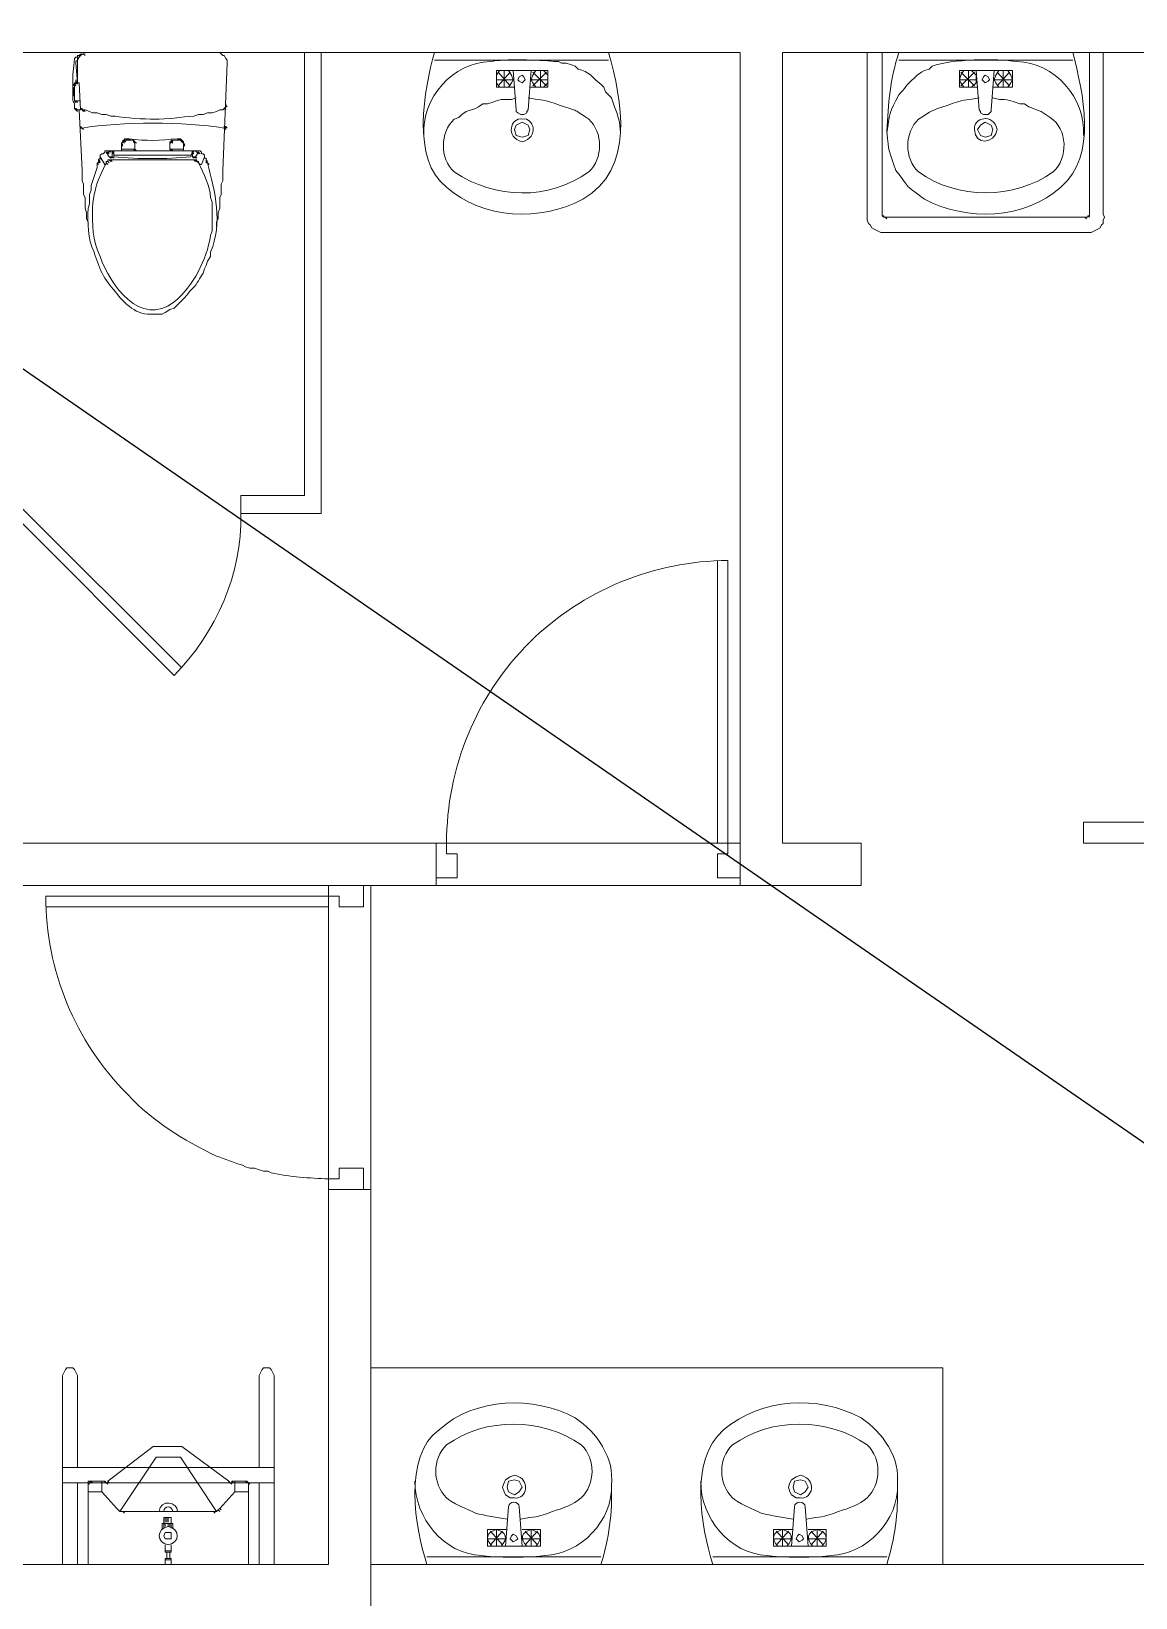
# Model space of a CAD drawing. Header units: millimetres. Extents: x -15161 to 10473752, y -72817 to 33960.
# Drawn here: x -1634.4 to -1325.3, y -22976.9 to -22538.2 of the extents above; entities that cross this region are included whole.
import ezdxf

# ---------------------------------------------------------------- set-up
doc = ezdxf.new("R2010")
doc.units = ezdxf.units.MM
doc.layers.add('PDF_幾何圖形', color=7, linetype='Continuous')

# ---------------------------------------------------------------- blocks, each defined once
blk = doc.blocks.new('建築底圖1140116')
at = {"layer": 'PDF_幾何圖形', "lineweight": 0}
for points in [[(-1203.98, -22532.3), (-1203.98, -22502.24), (-1192.13, -22502.24), (-1192.13, -22532.3), (-1192.13, -22777.45), (-1317.03, -22777.45), (-1317.03, -22765.59), (-1203.98, -22765.59), (-1203.98, -22544.15), (-1424.15, -22544.15), (-1424.15, -22765.59), (-1402.14, -22765.59), (-1402.14, -22777.45), (-1436.01, -22777.45), (-1436.01, -22544.15), (-1818.34, -22544.15)], [(-1622.31, -22545.85), (-1621.88, -22545.42), (-1621.46, -22545.42), (-1621.46, -22545), (-1621.03, -22545), (-1620.61, -22544.58), (-1619.76, -22544.58), (-1619.34, -22545)], [(-1621.03, -22545.42), (-1621.46, -22546.27), (-1621.46, -22552.62), (-1621.88, -22547.12), (-1621.88, -22546.69), (-1621.46, -22546.27), (-1621.46, -22545.85), (-1621.03, -22545.42), (-1621.03, -22545), (-1620.61, -22545), (-1620.19, -22544.58), (-1619.76, -22544.58)], [(-1582.51, -22592.85), (-1582.51, -22591.57), (-1582.08, -22590.73), (-1582.08, -22589.03), (-1581.66, -22587.76), (-1581.66, -22584.8), (-1581.24, -22583.95), (-1581.24, -22580.99), (-1580.81, -22580.14), (-1580.81, -22577.18), (-1579.54, -22547.12), (-1579.54, -22546.27), (-1579.96, -22545.85), (-1580.39, -22545), (-1580.81, -22545), (-1581.66, -22544.15), (-1582.08, -22544.15), (-1618.92, -22544.15)], [(-1553.29, -22544.15), (-1553.29, -22673.29), (-1575.73, -22673.29), (-1575.73, -22668.21), (-1557.95, -22668.21), (-1557.95, -22544.15)], [(-1521.54, -22544.15), (-1472.84, -22544.15)], [(-1472.84, -22546.27), (-1521.54, -22546.27)], [(-1400.44, -22544.15), (-1400.44, -22591.15), (-1400.02, -22592), (-1399.6, -22592.42), (-1399.17, -22593.27), (-1398.33, -22593.69), (-1396.63, -22594.54), (-1337.78, -22594.54), (-1336.09, -22593.69), (-1335.24, -22593.27), (-1334.81, -22592.42), (-1334.39, -22592), (-1334.39, -22591.15), (-1333.97, -22590.3), (-1334.39, -22589.46), (-1334.39, -22544.15)], [(-1396.21, -22544.15), (-1396.21, -22589.88), (-1395.78, -22590.3)], [(-1342.86, -22544.15), (-1391.55, -22544.15)], [(-1391.55, -22546.27), (-1342.86, -22546.27)], [(-1338.63, -22589.88), (-1338.2, -22589.88), (-1338.2, -22544.15)], [(-1494.86, -22553.89), (-1489.78, -22553.89), (-1489.78, -22549.23), (-1504.18, -22549.23), (-1504.18, -22553.89), (-1499.1, -22553.89)], [(-1500.37, -22553.47), (-1503.75, -22549.66)], [(-1503.75, -22553.47), (-1500.37, -22549.66)], [(-1502.06, -22549.23), (-1502.06, -22553.89)], [(-1494.44, -22549.23), (-1495.28, -22560.24), (-1495.71, -22560.67), (-1495.71, -22561.09), (-1496.55, -22561.51), (-1497.4, -22561.51), (-1498.25, -22561.09), (-1498.67, -22560.67), (-1498.67, -22560.24), (-1499.52, -22549.23)], [(-1490.2, -22553.47), (-1494.01, -22549.66)], [(-1494.01, -22553.47), (-1490.2, -22549.66)], [(-1491.9, -22549.23), (-1491.9, -22553.89)], [(-1488.09, -22546.69), (-1486.82, -22546.69), (-1485.97, -22547.12), (-1484.7, -22547.12), (-1483.43, -22547.54), (-1482.16, -22547.96), (-1481.31, -22548.81)], [(-1387.32, -22551.35), (-1386.47, -22550.5), (-1385.2, -22549.66), (-1384.35, -22549.23), (-1383.08, -22548.81), (-1382.24, -22547.96)], [(-1369.53, -22553.89), (-1374.61, -22553.89), (-1374.61, -22549.23), (-1359.8, -22549.23), (-1359.8, -22553.89), (-1365.3, -22553.89)], [(-1374.61, -22551.78), (-1369.96, -22551.78), (-1369.96, -22552.62), (-1371.23, -22553.89), (-1373.34, -22553.89), (-1374.19, -22552.62), (-1374.61, -22551.78), (-1374.19, -22550.5), (-1373.34, -22549.23), (-1371.23, -22549.23), (-1369.96, -22550.5), (-1369.96, -22551.78)], [(-1374.19, -22553.47), (-1370.38, -22549.66)], [(-1370.38, -22553.47), (-1374.19, -22549.66)], [(-1372.07, -22549.23), (-1372.07, -22553.89)], [(-1369.96, -22549.23), (-1369.11, -22560.24), (-1368.69, -22560.67), (-1368.69, -22561.09), (-1367.84, -22561.51), (-1366.57, -22561.51), (-1365.72, -22560.67), (-1365.72, -22560.24), (-1364.88, -22549.23)], [(-1364.03, -22553.47), (-1360.64, -22549.66)], [(-1360.64, -22553.47), (-1364.03, -22549.66)], [(-1362.34, -22549.23), (-1362.34, -22553.89)], [(-1622.73, -22553.89), (-1622.73, -22553.05), (-1622.31, -22553.47), (-1622.73, -22553.05), (-1622.31, -22553.05), (-1621.88, -22553.47)], [(-1622.73, -22554.32), (-1622.73, -22553.89), (-1622.31, -22554.32)], [(-1622.73, -22554.74), (-1622.73, -22554.32), (-1622.31, -22554.74)], [(-1622.73, -22555.59), (-1622.73, -22555.16), (-1622.31, -22555.59), (-1622.73, -22555.16), (-1622.73, -22554.74), (-1622.31, -22555.16)], [(-1622.31, -22552.62), (-1621.03, -22552.62), (-1620.61, -22560.24), (-1621.88, -22560.24), (-1621.46, -22560.67), (-1621.88, -22560.24), (-1621.88, -22559.82), (-1621.46, -22560.24)], [(-1621.88, -22553.05), (-1622.31, -22552.62), (-1622.31, -22553.05), (-1621.88, -22553.47), (-1622.31, -22553.05), (-1622.31, -22557.28), (-1622.31, -22557.7), (-1621.88, -22558.13)], [(-1621.88, -22552.2), (-1621.88, -22551.78)], [(-1621.46, -22552.62), (-1621.88, -22552.2), (-1621.46, -22552.62), (-1621.88, -22552.2), (-1621.88, -22552.62), (-1621.46, -22553.05)], [(-1499.52, -22551.78), (-1504.18, -22551.78)], [(-1489.78, -22551.78), (-1494.44, -22551.78)], [(-1474.96, -22553.05), (-1474.11, -22553.89), (-1473.69, -22555.16), (-1472, -22556.86), (-1471.15, -22559.4)], [(-1364.88, -22551.78), (-1359.8, -22551.78)], [(-1622.31, -22556.01), (-1622.73, -22555.59), (-1622.31, -22556.01), (-1622.73, -22555.59), (-1622.73, -22556.01), (-1622.31, -22556.43)], [(-1621.88, -22557.7), (-1622.31, -22557.7), (-1621.88, -22558.13), (-1622.31, -22557.7)], [(-1621.46, -22558.13), (-1621.88, -22557.7), (-1621.46, -22558.13), (-1621.88, -22557.7), (-1620.61, -22557.7)], [(-1580.39, -22559.82), (-1579.96, -22559.4), (-1579.96, -22558.97), (-1579.54, -22559.4)], [(-1579.96, -22558.97), (-1579.96, -22558.55)], [(-1516.03, -22562.78), (-1514.76, -22562.36), (-1513.91, -22561.51), (-1512.64, -22560.67), (-1510.1, -22559.82), (-1509.26, -22559.4), (-1507.99, -22558.55), (-1506.72, -22558.55), (-1505.45, -22558.13), (-1504.18, -22557.7), (-1502.91, -22557.28), (-1499.94, -22557.28), (-1498.67, -22556.86)], [(-1357.68, -22558.55), (-1356.41, -22558.55), (-1355.14, -22559.4), (-1353.87, -22559.82), (-1353.02, -22560.24), (-1351.75, -22560.67), (-1349.21, -22562.36)], [(-1621.88, -22559.82), (-1622.31, -22559.82), (-1621.88, -22560.24), (-1622.31, -22559.82), (-1621.88, -22560.24)], [(-1621.03, -22560.24), (-1620.19, -22577.18), (-1620.19, -22580.14), (-1619.76, -22580.99), (-1619.76, -22583.95), (-1619.34, -22584.8), (-1619.34, -22587.76), (-1618.92, -22589.03), (-1618.92, -22590.73), (-1618.49, -22591.57), (-1618.49, -22592.85)], [(-1619.76, -22560.67), (-1620.19, -22560.24), (-1620.19, -22559.82), (-1620.61, -22559.82), (-1620.19, -22560.24), (-1619.76, -22560.24), (-1619.34, -22560.67), (-1619.76, -22560.24), (-1619.34, -22560.24), (-1618.07, -22560.67), (-1617.22, -22561.09), (-1615.95, -22561.09), (-1614.68, -22561.51), (-1613.41, -22561.51), (-1612.14, -22561.94), (-1610.87, -22561.94)], [(-1588.86, -22561.94), (-1587.59, -22561.51), (-1586.32, -22561.51), (-1585.05, -22561.09), (-1583.78, -22561.09), (-1582.51, -22560.67), (-1581.66, -22560.24), (-1580.81, -22560.24), (-1580.39, -22559.82), (-1579.96, -22560.24)], [(-1620.19, -22565.32), (-1620.61, -22564.9), (-1620.19, -22565.32), (-1620.61, -22564.9), (-1620.19, -22565.32), (-1619.76, -22565.75)], [(-1607.91, -22568.29), (-1608.33, -22568.29), (-1608.33, -22568.71), (-1607.91, -22569.13), (-1608.33, -22568.71), (-1608.76, -22568.71), (-1608.33, -22569.13)], [(-1607.49, -22568.71), (-1607.91, -22568.29), (-1607.49, -22568.71), (-1607.91, -22568.29), (-1607.49, -22568.29), (-1607.06, -22568.71), (-1607.49, -22568.29), (-1607.06, -22568.71), (-1607.49, -22568.29), (-1607.06, -22568.29), (-1606.64, -22568.71)], [(-1592.67, -22568.29), (-1593.09, -22568.29), (-1592.67, -22568.71), (-1592.67, -22568.29), (-1592.24, -22568.71), (-1595.21, -22568.71)], [(-1593.09, -22568.29), (-1593.51, -22568.29), (-1593.09, -22568.71), (-1593.51, -22568.29), (-1593.09, -22568.71), (-1593.51, -22568.29)], [(-1579.96, -22565.32), (-1580.39, -22564.9), (-1579.96, -22565.32), (-1580.39, -22564.9), (-1579.96, -22564.9), (-1579.54, -22565.32)], [(-1580.39, -22564.9), (-1580.39, -22565.32), (-1579.96, -22565.75)], [(-1609.18, -22571.68), (-1613.84, -22571.68), (-1613.84, -22572.1), (-1614.26, -22572.52), (-1614.68, -22572.52), (-1615.11, -22572.95), (-1615.11, -22573.79), (-1614.68, -22574.22)], [(-1613.41, -22572.1), (-1612.57, -22573.37), (-1612.14, -22573.79), (-1612.57, -22573.37), (-1612.14, -22573.79), (-1612.57, -22573.37), (-1612.14, -22573.79), (-1612.57, -22573.37), (-1612.14, -22573.79), (-1612.57, -22573.37), (-1612.14, -22573.79), (-1612.57, -22573.37), (-1612.14, -22573.37), (-1611.72, -22573.79), (-1612.14, -22573.37), (-1611.72, -22573.37), (-1611.3, -22573.79), (-1611.72, -22573.37), (-1611.3, -22573.79), (-1611.72, -22573.37), (-1611.3, -22573.79), (-1611.72, -22573.37), (-1611.3, -22573.79), (-1611.72, -22573.37), (-1611.3, -22573.79), (-1611.72, -22573.37), (-1611.72, -22572.1), (-1611.3, -22572.52), (-1611.72, -22572.1), (-1611.3, -22572.52)], [(-1612.99, -22572.1), (-1613.41, -22572.1), (-1612.99, -22572.52), (-1613.41, -22572.1), (-1612.99, -22572.52), (-1613.41, -22572.1), (-1612.99, -22572.52), (-1613.41, -22572.1), (-1612.99, -22572.52)], [(-1611.72, -22572.1), (-1611.72, -22571.68), (-1611.3, -22572.1), (-1611.72, -22571.68), (-1611.3, -22572.1), (-1611.72, -22571.68), (-1612.57, -22571.68), (-1612.14, -22572.1), (-1612.57, -22571.68), (-1612.57, -22572.1), (-1612.99, -22572.1), (-1612.57, -22572.52), (-1612.99, -22572.1), (-1612.57, -22572.52)], [(-1605.79, -22569.13), (-1605.79, -22568.71), (-1605.37, -22569.13), (-1605.79, -22568.71), (-1608.76, -22568.71), (-1608.76, -22569.13), (-1608.33, -22569.56), (-1608.76, -22569.13), (-1609.18, -22569.56), (-1608.76, -22569.98), (-1609.18, -22569.56), (-1609.18, -22569.98), (-1608.76, -22570.4)], [(-1609.18, -22569.98), (-1609.18, -22571.25), (-1605.79, -22571.25), (-1605.37, -22571.68), (-1605.79, -22571.25), (-1605.37, -22571.68), (-1605.79, -22571.25), (-1605.37, -22571.25), (-1604.95, -22571.68), (-1605.37, -22571.25), (-1605.37, -22569.13), (-1604.95, -22569.56), (-1605.37, -22569.13), (-1605.79, -22569.13), (-1605.37, -22569.56)], [(-1609.18, -22571.25), (-1609.18, -22571.68), (-1591.82, -22571.68), (-1591.82, -22571.25)], [(-1595.63, -22569.13), (-1595.21, -22569.13), (-1594.78, -22569.56), (-1595.21, -22569.13), (-1595.21, -22568.71), (-1594.78, -22569.13)], [(-1595.63, -22571.25), (-1595.63, -22569.13), (-1595.21, -22569.56)], [(-1595.21, -22571.68), (-1595.63, -22571.25), (-1595.21, -22571.25), (-1594.78, -22571.68), (-1595.21, -22571.25), (-1594.78, -22571.68), (-1595.21, -22571.25), (-1591.82, -22571.25), (-1591.82, -22569.98), (-1591.4, -22570.4)], [(-1591.82, -22569.98), (-1591.82, -22569.56), (-1591.4, -22569.98), (-1591.82, -22569.56)], [(-1591.82, -22571.68), (-1587.16, -22571.68), (-1586.74, -22572.1), (-1586.74, -22572.52), (-1586.32, -22572.52), (-1585.89, -22572.95), (-1585.89, -22573.79), (-1585.47, -22573.79), (-1585.47, -22574.22), (-1585.05, -22574.64)], [(-1588.43, -22571.68), (-1587.59, -22572.52), (-1588.01, -22572.1), (-1587.59, -22572.1), (-1587.16, -22572.52), (-1587.59, -22572.1), (-1587.16, -22572.52), (-1587.59, -22572.1), (-1587.16, -22572.52), (-1587.59, -22572.1), (-1587.16, -22572.52), (-1587.59, -22572.1), (-1588.43, -22573.37), (-1588.01, -22573.79), (-1588.43, -22573.37), (-1588.01, -22573.79), (-1588.43, -22573.37), (-1588.01, -22573.79), (-1588.43, -22573.37), (-1588.01, -22573.79), (-1588.43, -22573.37), (-1588.01, -22573.79), (-1588.43, -22573.37), (-1588.86, -22573.37), (-1588.43, -22573.79), (-1588.86, -22573.37), (-1589.28, -22573.37), (-1588.86, -22573.79), (-1589.28, -22573.37), (-1588.86, -22573.79), (-1589.28, -22573.37), (-1588.86, -22573.79), (-1589.28, -22573.37), (-1588.86, -22573.79), (-1589.28, -22573.37), (-1588.86, -22573.79), (-1589.28, -22573.37), (-1589.28, -22572.1), (-1588.86, -22572.52), (-1589.28, -22572.1), (-1588.86, -22572.52)], [(-1589.28, -22572.1), (-1589.28, -22571.68), (-1588.86, -22572.1), (-1589.28, -22571.68), (-1588.86, -22572.1), (-1589.28, -22571.68), (-1588.43, -22571.68), (-1588.01, -22572.1), (-1588.43, -22571.68), (-1588.01, -22572.1), (-1587.59, -22572.52)], [(-1615.53, -22574.64), (-1615.53, -22575.06), (-1615.95, -22575.06), (-1615.53, -22575.49), (-1615.95, -22575.06), (-1615.95, -22576.33), (-1617.65, -22581.41), (-1617.65, -22582.68), (-1618.07, -22583.95), (-1618.07, -22586.49), (-1618.49, -22587.76)], [(-1615.95, -22575.06), (-1615.53, -22575.49)], [(-1615.95, -22575.06), (-1615.53, -22575.49)], [(-1615.11, -22573.79), (-1615.53, -22574.22), (-1615.11, -22574.64)], [(-1615.53, -22574.22), (-1615.53, -22574.64), (-1615.11, -22575.06)], [(-1615.11, -22573.37), (-1613.84, -22575.49), (-1613.41, -22575.49)], [(-1612.99, -22574.64), (-1613.41, -22574.64), (-1613.41, -22575.06), (-1612.99, -22575.49)], [(-1612.57, -22574.22), (-1612.99, -22574.22), (-1612.99, -22574.64), (-1612.57, -22575.06)], [(-1612.14, -22574.22), (-1612.57, -22574.22), (-1612.14, -22574.64)], [(-1612.57, -22574.22), (-1612.14, -22574.64)], [(-1612.14, -22574.22), (-1611.72, -22574.64)], [(-1612.14, -22574.22), (-1611.72, -22574.64)], [(-1612.14, -22574.22), (-1611.72, -22574.64)], [(-1611.3, -22572.95), (-1589.7, -22572.95)], [(-1585.89, -22573.37), (-1586.74, -22575.49), (-1587.16, -22575.49), (-1587.59, -22575.06), (-1587.59, -22574.64), (-1588.01, -22574.64), (-1588.43, -22574.22), (-1588.86, -22574.22), (-1588.43, -22574.64), (-1588.86, -22574.22), (-1588.43, -22574.64), (-1588.86, -22574.22), (-1588.43, -22574.64), (-1588.86, -22574.22)], [(-1588.43, -22574.22), (-1588.01, -22574.22), (-1588.01, -22574.64), (-1587.59, -22575.06)], [(-1585.47, -22574.22), (-1585.47, -22574.64), (-1585.05, -22575.06), (-1584.62, -22575.49), (-1585.05, -22575.06), (-1585.47, -22575.06), (-1585.47, -22574.64)], [(-1585.05, -22575.06), (-1584.62, -22575.49)], [(-1585.05, -22575.06), (-1584.62, -22575.49)], [(-1584.2, -22584.8), (-1583.78, -22586.07), (-1583.78, -22594.12), (-1584.2, -22595.39)], [(-1396.21, -22589.88), (-1395.78, -22589.88), (-1395.78, -22590.3), (-1395.36, -22590.3), (-1394.94, -22590.73)], [(-1339.47, -22590.3), (-1338.63, -22590.3), (-1338.63, -22589.88), (-1338.2, -22590.3)], [(-1395.36, -22590.3), (-1339.47, -22590.3), (-1339.05, -22590.73)], [(-1586.32, -22605.97), (-1585.89, -22604.7), (-1585.47, -22603.85), (-1585.05, -22602.58), (-1584.2, -22601.31), (-1584.2, -22600.04)], [(-1600.29, -22617.4), (-1597.75, -22617.4), (-1596.9, -22616.98), (-1595.63, -22616.13), (-1594.36, -22615.71)], [(-1594.36, -22718.6), (-1639.66, -22673.29), (-1637.55, -22671.17), (-1592.24, -22716.48)], [(-1818.34, -22765.59), (-1509.26, -22765.59)], [(-1442.36, -22765.59), (-1521.11, -22765.59), (-1521.11, -22777.45), (-1436.01, -22777.45), (-1436.01, -22765.59), (-1439.4, -22765.59), (-1439.4, -22768.56), (-1442.36, -22768.56), (-1442.36, -22775.33), (-1436.01, -22775.33)], [(-1521.11, -22765.59), (-1518.15, -22765.59), (-1518.15, -22768.56), (-1515.18, -22768.56), (-1515.18, -22775.33), (-1521.11, -22775.33)], [(-1818.34, -22777.45), (-1509.26, -22777.45)], [(-1539.32, -22862.55), (-1539.32, -22777.45), (-1551.17, -22777.45), (-1551.17, -22780.41), (-1548.21, -22780.41), (-1548.21, -22783.38), (-1541.44, -22783.38), (-1541.44, -22777.45)], [(-1551.17, -22783.38), (-1551.17, -22862.55), (-1551.17, -22859.59), (-1548.21, -22859.59), (-1548.21, -22856.62), (-1541.44, -22856.62), (-1541.44, -22862.55)], [(-1575.31, -22855.78), (-1574.46, -22856.2), (-1573.19, -22856.62), (-1571.92, -22856.62), (-1570.65, -22857.05), (-1569.38, -22857.47), (-1568.11, -22857.47), (-1567.26, -22857.9)], [(-1818.34, -22949.35), (-1718.42, -22949.35), (-1718.42, -22967.56), (-1551.17, -22967.56), (-1551.17, -22862.55), (-1539.32, -22862.55), (-1539.32, -22979.41)], [(-1621.46, -22940.46), (-1621.46, -22914.63), (-1622.31, -22912.94), (-1622.73, -22912.51), (-1624.42, -22912.51), (-1624.85, -22912.94), (-1625.69, -22914.63), (-1625.69, -22967.56)], [(-1570.65, -22940.46), (-1570.65, -22914.63), (-1569.8, -22912.94), (-1569.38, -22912.51), (-1567.69, -22912.51), (-1567.26, -22912.94), (-1566.42, -22914.63), (-1566.42, -22967.56)], [(-1539.32, -22912.51), (-1379.27, -22912.51), (-1379.27, -22967.56)], [(-1577.85, -22944.69), (-1578.27, -22944.27), (-1578.27, -22944.69), (-1578.69, -22944.69), (-1579.12, -22944.27), (-1592.24, -22934.53), (-1600.29, -22934.53), (-1612.99, -22944.27)], [(-1566.42, -22940.46), (-1625.69, -22940.46)], [(-1610.45, -22951.89), (-1610.03, -22952.31), (-1609.6, -22952.74), (-1599.44, -22937.49), (-1592.67, -22937.49), (-1582.51, -22952.74)], [(-1625.69, -22944.69), (-1566.42, -22944.69)], [(-1621.46, -22967.56), (-1621.46, -22944.69)], [(-1618.07, -22944.27), (-1618.49, -22944.27), (-1618.49, -22944.69), (-1618.07, -22945.12), (-1618.49, -22944.69), (-1618.49, -22945.12), (-1618.49, -22967.56), (-1573.61, -22967.56), (-1573.61, -22945.12), (-1573.61, -22944.69), (-1573.19, -22945.12), (-1573.61, -22944.69), (-1574.04, -22944.27), (-1574.46, -22944.27), (-1574.04, -22944.69)], [(-1617.22, -22944.69), (-1617.65, -22944.27), (-1614.68, -22944.27), (-1614.68, -22947.23), (-1618.49, -22947.23)], [(-1617.65, -22944.27), (-1618.07, -22944.27), (-1617.65, -22944.69)], [(-1612.57, -22944.69), (-1612.99, -22944.27), (-1612.99, -22944.69), (-1613.41, -22944.69), (-1613.84, -22944.27), (-1614.68, -22944.27)], [(-1613.84, -22944.27), (-1613.84, -22944.69), (-1613.41, -22944.69), (-1612.99, -22945.12), (-1613.41, -22944.69)], [(-1579.12, -22944.27), (-1579.12, -22944.69), (-1578.69, -22944.69), (-1578.27, -22945.12), (-1578.69, -22944.69)], [(-1578.27, -22944.27), (-1577.42, -22944.27)], [(-1574.46, -22944.27), (-1577.42, -22944.27), (-1577.42, -22947.23), (-1573.61, -22947.23)], [(-1573.61, -22944.69), (-1574.04, -22944.27), (-1573.61, -22944.69)], [(-1570.65, -22967.56), (-1570.65, -22944.69)], [(-1499.1, -22942.58), (-1500.37, -22943), (-1501.64, -22943.85), (-1502.06, -22944.69), (-1502.48, -22945.96), (-1502.06, -22947.23), (-1501.64, -22948.08), (-1500.37, -22948.93), (-1499.1, -22948.93)], [(-1419.07, -22942.58), (-1420.34, -22943), (-1421.61, -22943.85), (-1422.04, -22944.69), (-1422.46, -22945.96), (-1422.04, -22947.23), (-1421.61, -22948.08), (-1420.34, -22948.93), (-1419.07, -22948.93)], [(-1614.68, -22947.23), (-1610.45, -22951.89), (-1610.03, -22952.31), (-1609.6, -22952.74), (-1608.76, -22952.74), (-1608.33, -22953.16)], [(-1577.42, -22947.23), (-1581.66, -22951.89)], [(-1608.76, -22952.74), (-1608.33, -22952.74), (-1583.78, -22952.74), (-1583.35, -22952.74), (-1582.93, -22953.16)], [(-1583.35, -22952.74), (-1582.51, -22952.74), (-1582.08, -22952.31), (-1581.66, -22952.74)], [(-1582.08, -22952.31), (-1581.66, -22951.89), (-1581.24, -22952.31)], [(-1500.79, -22951.47), (-1501.64, -22962.48)], [(-1497.82, -22951.47), (-1496.98, -22962.48)], [(-1420.77, -22951.47), (-1421.61, -22962.48)], [(-1417.8, -22951.47), (-1416.95, -22962.48)], [(-1594.78, -22957.39), (-1594.78, -22956.12), (-1597.75, -22956.12), (-1597.75, -22957.82)], [(-1597.32, -22957.39), (-1597.32, -22956.12), (-1597.32, -22954.43), (-1595.21, -22954.43), (-1595.21, -22956.12), (-1595.21, -22957.39)], [(-1596.9, -22954.43), (-1596.9, -22955.7)], [(-1596.9, -22956.97), (-1596.9, -22956.12)], [(-1596.48, -22954.43), (-1596.48, -22955.7)], [(-1596.05, -22955.7), (-1596.05, -22954.43)], [(-1596.05, -22956.12), (-1596.05, -22956.97)], [(-1595.63, -22956.97), (-1595.63, -22956.12)], [(-1595.21, -22954.43), (-1595.21, -22955.7)], [(-1496.98, -22957.82), (-1491.9, -22957.82), (-1491.9, -22962.48), (-1506.72, -22962.48), (-1506.72, -22957.82), (-1501.21, -22957.82)], [(-1502.48, -22958.24), (-1505.87, -22962.05)], [(-1505.87, -22958.24), (-1502.48, -22962.05)], [(-1504.18, -22962.48), (-1504.18, -22957.82)], [(-1492.74, -22958.24), (-1496.13, -22962.05)], [(-1496.13, -22958.24), (-1492.74, -22962.05)], [(-1494.44, -22962.48), (-1494.44, -22957.82)], [(-1416.95, -22957.82), (-1411.87, -22957.82), (-1411.87, -22962.48), (-1426.69, -22962.48), (-1426.69, -22957.82), (-1421.19, -22957.82)], [(-1422.46, -22958.24), (-1425.85, -22962.05)], [(-1425.85, -22958.24), (-1422.46, -22962.05)], [(-1424.15, -22962.48), (-1424.15, -22957.82)], [(-1412.72, -22958.24), (-1416.11, -22962.05)], [(-1416.11, -22958.24), (-1412.72, -22962.05)], [(-1414.41, -22962.48), (-1414.41, -22957.82)], [(-1596.9, -22962.05), (-1596.9, -22964.17), (-1595.21, -22964.17), (-1595.21, -22962.05)], [(-1501.64, -22960.36), (-1506.72, -22960.36)], [(-1505.45, -22962.48), (-1502.91, -22962.48)], [(-1491.9, -22960.36), (-1496.98, -22960.36)], [(-1495.71, -22962.48), (-1493.17, -22962.48)], [(-1421.61, -22960.36), (-1426.69, -22960.36)], [(-1425.42, -22962.48), (-1422.88, -22962.48)], [(-1411.87, -22960.36), (-1416.95, -22960.36)], [(-1415.68, -22962.48), (-1413.14, -22962.48)], [(-1595.21, -22963.75), (-1596.9, -22963.75)], [(-1596.9, -22967.56), (-1596.9, -22965.86), (-1595.21, -22965.86), (-1595.21, -22967.56)], [(-1596.9, -22966.29), (-1595.21, -22966.29)], [(-1596.48, -22965.86), (-1596.48, -22964.17)], [(-1595.63, -22964.17), (-1595.63, -22965.86)], [(-1474.96, -22965.44), (-1523.65, -22965.44)], [(-1394.94, -22965.44), (-1443.63, -22965.44)], [(-1539.32, -22967.56), (-1015.15, -22967.56), (-1015.15, -23189.42), (-982.97, -23189.42), (-982.97, -23315.17)]]:
    blk.add_lwpolyline(points, dxfattribs=at)
for points in [[(-1502.06, -22553.89), (-1503.33, -22553.89), (-1504.18, -22552.62), (-1504.18, -22550.5), (-1503.33, -22549.23), (-1500.79, -22549.23), (-1499.94, -22550.5), (-1499.52, -22551.78), (-1499.94, -22552.62), (-1500.79, -22553.89)], [(-1496.98, -22552.62), (-1497.82, -22552.2), (-1498.25, -22551.78), (-1497.82, -22550.93), (-1496.98, -22550.5), (-1496.55, -22550.93), (-1496.13, -22551.78)], [(-1491.9, -22553.89), (-1493.17, -22553.89), (-1494.01, -22552.62), (-1494.44, -22551.78), (-1494.01, -22550.5), (-1493.17, -22549.23), (-1491.05, -22549.23), (-1489.78, -22550.5), (-1489.78, -22552.62), (-1491.05, -22553.89)], [(-1366.15, -22551.78), (-1366.57, -22552.2), (-1367.42, -22552.62), (-1368.26, -22551.78), (-1367.84, -22550.93), (-1367.42, -22550.5), (-1366.57, -22550.93)], [(-1359.8, -22551.78), (-1360.22, -22552.62), (-1361.07, -22553.89), (-1363.61, -22553.89), (-1364.45, -22552.62), (-1364.88, -22551.78), (-1364.45, -22550.5), (-1363.61, -22549.23), (-1361.07, -22549.23), (-1360.22, -22550.5)], [(-1621.46, -22553.05), (-1621.88, -22552.62)], [(-1496.98, -22567.86), (-1498.67, -22567.44), (-1499.1, -22565.75), (-1498.67, -22564.48), (-1496.98, -22563.63), (-1495.28, -22564.48), (-1494.86, -22565.75), (-1495.28, -22567.44)], [(-1365.3, -22565.75), (-1365.72, -22567.44), (-1367.42, -22567.86), (-1368.69, -22567.44), (-1369.53, -22565.75), (-1368.69, -22564.48), (-1367.42, -22563.63), (-1365.72, -22564.48)], [(-1620.19, -22565.32), (-1620.61, -22565.32), (-1620.61, -22564.9)], [(-1592.67, -22568.71), (-1593.09, -22568.29)], [(-1592.24, -22569.13), (-1592.24, -22568.71), (-1591.82, -22569.13), (-1592.24, -22568.71), (-1592.67, -22568.71)], [(-1591.82, -22569.56), (-1591.82, -22569.13), (-1592.24, -22569.13)], [(-1615.53, -22575.49), (-1615.95, -22575.06)], [(-1615.53, -22575.49), (-1615.95, -22575.06)], [(-1611.72, -22574.64), (-1612.14, -22574.22)], [(-1611.72, -22574.64), (-1612.14, -22574.22)], [(-1588.01, -22574.64), (-1588.43, -22574.22)], [(-1584.62, -22575.49), (-1585.05, -22575.06)], [(-1584.62, -22575.49), (-1585.05, -22575.06)], [(-1255.22, -22765.59), (-1255.22, -22759.67), (-1339.9, -22759.67), (-1339.9, -22765.59)], [(-1499.1, -22943.85), (-1500.79, -22944.27), (-1501.21, -22945.96), (-1500.79, -22947.23), (-1499.1, -22948.08), (-1497.82, -22947.23), (-1496.98, -22945.96), (-1497.82, -22944.27)], [(-1419.07, -22943.85), (-1420.77, -22944.27), (-1421.19, -22945.96), (-1420.77, -22947.23), (-1419.07, -22948.08), (-1417.8, -22947.23), (-1416.95, -22945.96), (-1417.8, -22944.27)], [(-1596.05, -22958.66), (-1596.9, -22958.66), (-1597.32, -22959.51), (-1596.9, -22960.36), (-1595.21, -22960.36), (-1595.21, -22958.66)], [(-1499.52, -22959.09), (-1499.94, -22959.51), (-1500.37, -22960.36), (-1499.52, -22961.21), (-1498.67, -22960.78), (-1498.25, -22960.36), (-1498.67, -22959.51)], [(-1419.5, -22959.09), (-1419.92, -22959.51), (-1420.34, -22960.36), (-1419.92, -22960.78), (-1419.5, -22961.21), (-1418.65, -22960.78), (-1418.23, -22960.36), (-1418.65, -22959.51)]]:
    blk.add_lwpolyline(points, close=True, dxfattribs=at)
for points in [[(-1611.3, -22571.68), (-1611.3, -22573.37, 0.046083), (-1589.7, -22573.37), (-1589.28, -22571.68)], [(-1518.15, -22765.59, -0.199564), (-1494.86, -22709.28, -0.195591), (-1439.4, -22686.42), (-1439.4, -22765.59), (-1442.36, -22765.59), (-1442.36, -22686.42)], [(-1607.49, -22835.88, -0.197995), (-1630.35, -22780.41), (-1551.17, -22780.41), (-1551.17, -22783.38), (-1630.35, -22783.38)], [(-1523.65, -22967.56), (-1474.96, -22967.56, 0.085895), (-1472, -22945.54)], [(-1443.63, -22967.56), (-1394.94, -22967.56, 0.085899), (-1391.97, -22945.54)]]:
    blk.add_lwpolyline(points, format="xyb", dxfattribs=at)
for points in [[(-1622.73, -22553.47), (-1622.9, -22550.07), (-1622.55, -22548.85), (-1622.31, -22545.85)], [(-1621.03, -22545.42), (-1620.46, -22544.77), (-1619.72, -22544.27), (-1618.92, -22544.15)], [(-1518.15, -22581.84), (-1528.15, -22574.42), (-1524.41, -22554.22), (-1521.54, -22544.15)], [(-1505.87, -22546.69), (-1502.09, -22545.9), (-1492.05, -22546.18), (-1488.09, -22546.69)], [(-1472.84, -22544.15), (-1468.96, -22557.55), (-1465.39, -22576.93), (-1480.04, -22585.22)], [(-1391.55, -22544.15), (-1393.99, -22551.3), (-1394.54, -22558.7), (-1394.94, -22566.17)], [(-1382.24, -22547.96), (-1376.85, -22545.97), (-1364.28, -22545.82), (-1358.53, -22546.69)], [(-1346.25, -22581.84), (-1335.79, -22573.12), (-1340.07, -22555.4), (-1342.86, -22544.15)], [(-1524.5, -22567.44), (-1525.17, -22556.93), (-1516.47, -22546.97), (-1505.87, -22546.69)], [(-1481.31, -22548.81), (-1478.28, -22549.37), (-1477.41, -22551.22), (-1474.96, -22553.05)], [(-1358.53, -22546.69), (-1347.93, -22546.97), (-1339.23, -22556.93), (-1339.9, -22567.44)], [(-1391.55, -22556.01), (-1389.91, -22554.23), (-1389.37, -22553.17), (-1387.32, -22551.35)], [(-1622.31, -22559.82), (-1622.16, -22557.22), (-1622.9, -22559.09), (-1622.73, -22556.01)], [(-1495.28, -22556.86), (-1490.82, -22557.71), (-1491.5, -22557.02), (-1486.39, -22558.97)], [(-1486.39, -22558.97), (-1480.79, -22560.81), (-1482.96, -22559.82), (-1478.35, -22562.78)], [(-1471.15, -22559.4), (-1470.08, -22561.92), (-1469.59, -22563.83), (-1469.46, -22566.59)], [(-1394.94, -22566.59), (-1394.17, -22561.82), (-1394.25, -22560.65), (-1391.55, -22556.01)], [(-1386.05, -22562.78), (-1381.9, -22560.33), (-1382.84, -22560.43), (-1378, -22558.97)], [(-1378, -22558.97), (-1372.89, -22557.02), (-1373.58, -22557.71), (-1369.11, -22556.86)], [(-1365.3, -22556.86), (-1361.84, -22557.91), (-1362.67, -22556.48), (-1357.68, -22558.55)], [(-1580.39, -22565.32), (-1591.62, -22563.54), (-1609.03, -22563.44), (-1620.19, -22565.32)], [(-1610.87, -22561.94), (-1608.21, -22562.51), (-1602.66, -22562.89), (-1599.86, -22562.78)], [(-1599.86, -22562.78), (-1596.56, -22562.89), (-1592.19, -22562.24), (-1588.86, -22561.94)], [(-1516.03, -22577.6), (-1520.16, -22573.82), (-1519.98, -22566.59), (-1516.03, -22562.78)], [(-1496.98, -22569.13), (-1501.78, -22568.03), (-1500.3, -22562.24), (-1496.98, -22562.78)], [(-1496.98, -22562.78), (-1493.66, -22562.24), (-1492.17, -22568.03), (-1496.98, -22569.13)], [(-1478.35, -22562.78), (-1474.4, -22566.59), (-1474.22, -22573.82), (-1478.35, -22577.6)], [(-1386.05, -22577.6), (-1390.17, -22573.82), (-1390, -22566.59), (-1386.05, -22562.78)], [(-1370.38, -22565.75), (-1370.92, -22562.42), (-1365.14, -22560.94), (-1364.03, -22565.75)], [(-1349.21, -22562.36), (-1344.26, -22565.39), (-1344.13, -22573.82), (-1348.36, -22577.6)], [(-1593.51, -22568.29), (-1598.35, -22568.82), (-1602.19, -22569), (-1607.06, -22568.29)], [(-1394.94, -22566.17), (-1394.41, -22572.4), (-1394.39, -22571.41), (-1392.4, -22577.18)], [(-1364.03, -22565.75), (-1364.85, -22569.89), (-1370.24, -22570.22), (-1370.38, -22565.75)], [(-1613.41, -22575.06), (-1615.5, -22579.28), (-1616.95, -22582.53), (-1617.22, -22587.34)], [(-1588.86, -22574.22), (-1596.62, -22574.22), (-1604.38, -22574.22), (-1612.14, -22574.22)], [(-1587.59, -22575.06), (-1586.22, -22578.13), (-1584.3, -22581.34), (-1584.2, -22584.8)], [(-1584.2, -22600.04), (-1580.73, -22592.03), (-1583, -22583.07), (-1585.05, -22575.06)], [(-1478.35, -22577.6), (-1489.68, -22585.56), (-1504.44, -22585.37), (-1516.03, -22577.6)], [(-1392.4, -22577.18), (-1387.73, -22583.14), (-1390.48, -22580.7), (-1384.35, -22585.22)], [(-1348.36, -22577.6), (-1359.38, -22585.37), (-1375.14, -22585.45), (-1386.05, -22577.6)], [(-1480.04, -22585.22), (-1491.76, -22591.55), (-1508.06, -22590.98), (-1518.15, -22581.84)], [(-1384.35, -22585.22), (-1372.7, -22591.48), (-1356.22, -22591.02), (-1346.25, -22581.84)], [(-1618.49, -22587.76), (-1618.58, -22591.98), (-1618.68, -22596.19), (-1616.8, -22600.04)], [(-1617.22, -22587.34), (-1617.36, -22592.52), (-1617.35, -22596.53), (-1615.11, -22601.31)], [(-1584.2, -22595.39), (-1585.38, -22602.46), (-1588.98, -22609.32), (-1594.36, -22614.02)], [(-1616.8, -22600.04), (-1615.61, -22604.21), (-1613.92, -22608.02), (-1610.87, -22611.05)], [(-1615.11, -22601.31), (-1612.34, -22609.27), (-1603.94, -22621.26), (-1594.36, -22614.02)], [(-1590.13, -22611.05), (-1587.61, -22608.8), (-1588.02, -22608.45), (-1586.32, -22605.97)], [(-1610.87, -22611.05), (-1608.69, -22614.33), (-1604.54, -22618.1), (-1600.29, -22617.4)], [(-1594.36, -22615.71), (-1593.13, -22614.33), (-1590.9, -22612.62), (-1590.13, -22611.05)], [(-1575.73, -22673.29), (-1575.32, -22690.22), (-1582.72, -22706.54), (-1594.36, -22718.6)], [(-1607.49, -22835.88), (-1600.01, -22843.82), (-1592.06, -22848.62), (-1582.51, -22853.24)], [(-1582.51, -22853.24), (-1580, -22854.02), (-1577.89, -22855.03), (-1575.31, -22855.78)], [(-1567.26, -22857.9), (-1562.01, -22859.02), (-1556.59, -22859.41), (-1551.17, -22859.59)], [(-1482.16, -22926.49), (-1493.82, -22920.3), (-1510.04, -22920.66), (-1520.27, -22929.87)], [(-1402.14, -22926.49), (-1414.41, -22920.07), (-1429.72, -22920.94), (-1440.67, -22929.87)], [(-1480.47, -22934.11), (-1491.4, -22926.34), (-1507.22, -22926.27), (-1518.15, -22934.11)], [(-1474.54, -22934.53), (-1476.49, -22931.06), (-1479.03, -22928.74), (-1482.16, -22926.49)], [(-1400.44, -22934.11), (-1411.37, -22926.34), (-1427.2, -22926.27), (-1438.12, -22934.11)], [(-1394.51, -22934.53), (-1396.47, -22931.06), (-1399.01, -22928.74), (-1402.14, -22926.49)], [(-1520.27, -22929.87), (-1530.49, -22937.1), (-1526.93, -22957.59), (-1523.65, -22967.56)], [(-1440.67, -22929.87), (-1450.3, -22938.49), (-1446.97, -22956.83), (-1443.63, -22967.56)], [(-1518.15, -22934.11), (-1522.28, -22937.89), (-1522.1, -22945.12), (-1518.15, -22948.93)], [(-1480.47, -22948.93), (-1476.51, -22945.12), (-1476.34, -22937.89), (-1480.47, -22934.11)], [(-1472, -22945.54), (-1471.76, -22940.99), (-1472.19, -22938.6), (-1474.54, -22934.53)], [(-1438.12, -22934.11), (-1442.25, -22937.89), (-1442.08, -22945.12), (-1438.12, -22948.93)], [(-1400.44, -22948.93), (-1396.49, -22945.12), (-1396.31, -22937.89), (-1400.44, -22934.11)], [(-1391.97, -22945.54), (-1391.73, -22940.99), (-1392.17, -22938.59), (-1394.51, -22934.53)], [(-1527.04, -22944.27), (-1526.95, -22954.48), (-1519.09, -22964.66), (-1508.41, -22965.02)], [(-1499.1, -22948.93), (-1495.78, -22949.47), (-1494.29, -22943.68), (-1499.1, -22942.58)], [(-1490.63, -22965.02), (-1480.66, -22964.83), (-1471.48, -22955.1), (-1472, -22945.12)], [(-1447.02, -22944.27), (-1447.11, -22954.47), (-1438.94, -22964.67), (-1428.39, -22965.02)], [(-1419.07, -22948.93), (-1415.76, -22949.47), (-1414.27, -22943.68), (-1419.07, -22942.58)], [(-1410.6, -22965.02), (-1400.63, -22964.83), (-1391.46, -22955.1), (-1391.97, -22945.12)], [(-1593.51, -22952.74), (-1593.15, -22950.14), (-1598.49, -22949.08), (-1598.59, -22952.74)], [(-1518.15, -22948.93), (-1517.32, -22949.99), (-1511.59, -22952.53), (-1510.1, -22953.16)], [(-1497.82, -22951.47), (-1497.78, -22949.73), (-1500.83, -22949.71), (-1500.79, -22951.47)], [(-1488.51, -22952.74), (-1485.67, -22951.86), (-1482.7, -22950.82), (-1480.47, -22948.93)], [(-1438.12, -22948.93), (-1437.3, -22949.99), (-1431.56, -22952.53), (-1430.08, -22953.16)], [(-1417.8, -22951.47), (-1417.76, -22949.73), (-1420.81, -22949.71), (-1420.77, -22951.47)], [(-1408.49, -22952.74), (-1405.65, -22951.86), (-1402.68, -22950.82), (-1400.44, -22948.93)], [(-1594.78, -22952.74), (-1594.91, -22951.02), (-1597.2, -22951.02), (-1597.32, -22952.74)], [(-1510.1, -22953.16), (-1507.18, -22954.01), (-1504.18, -22954.3), (-1501.21, -22954.85)], [(-1497.4, -22954.85), (-1492.93, -22954), (-1493.62, -22954.69), (-1488.51, -22952.74)], [(-1430.08, -22953.16), (-1427.16, -22954.01), (-1424.15, -22954.3), (-1421.19, -22954.85)], [(-1417.38, -22954.85), (-1412.91, -22954), (-1413.6, -22954.69), (-1408.49, -22952.74)], [(-1596.05, -22956.97), (-1599.41, -22957.49), (-1599.41, -22961.54), (-1596.05, -22962.05)], [(-1596.05, -22962.05), (-1592.7, -22961.54), (-1592.7, -22957.49), (-1596.05, -22956.97)], [(-1504.18, -22957.82), (-1506.97, -22958.52), (-1507.44, -22960.34), (-1505.45, -22962.48)], [(-1502.91, -22962.48), (-1500.92, -22960.34), (-1501.39, -22958.52), (-1504.18, -22957.82)], [(-1494.44, -22957.82), (-1497.23, -22958.52), (-1497.7, -22960.34), (-1495.71, -22962.48)], [(-1493.17, -22962.48), (-1491.18, -22960.34), (-1491.65, -22958.52), (-1494.44, -22957.82)], [(-1424.15, -22957.82), (-1426.95, -22958.52), (-1427.41, -22960.34), (-1425.42, -22962.48)], [(-1422.88, -22962.48), (-1420.89, -22960.34), (-1421.37, -22958.52), (-1424.15, -22957.82)], [(-1414.41, -22957.82), (-1417.21, -22958.52), (-1417.67, -22960.34), (-1415.68, -22962.48)], [(-1413.14, -22962.48), (-1411.15, -22960.34), (-1411.63, -22958.52), (-1414.41, -22957.82)], [(-1508.41, -22965.02), (-1505.54, -22965.69), (-1493.5, -22965.69), (-1490.63, -22965.02)], [(-1428.39, -22965.02), (-1425.51, -22965.69), (-1413.48, -22965.69), (-1410.6, -22965.02)]]:
    blk.add_open_spline(points, degree=3, dxfattribs=at)

msp = doc.modelspace()

# ---------------------------------------------------------------- linework, layer by layer
at = {"color": 230}
msp.add_line((-2764.4316, -21853.7292), (3296.1753, -26040.3204), dxfattribs=at)

# ---------------------------------------------------------------- block references
at = {"color": 2}
msp.add_blockref('建築底圖1140116', (0, 0), dxfattribs=at)

doc.saveas('drawing.dxf')
